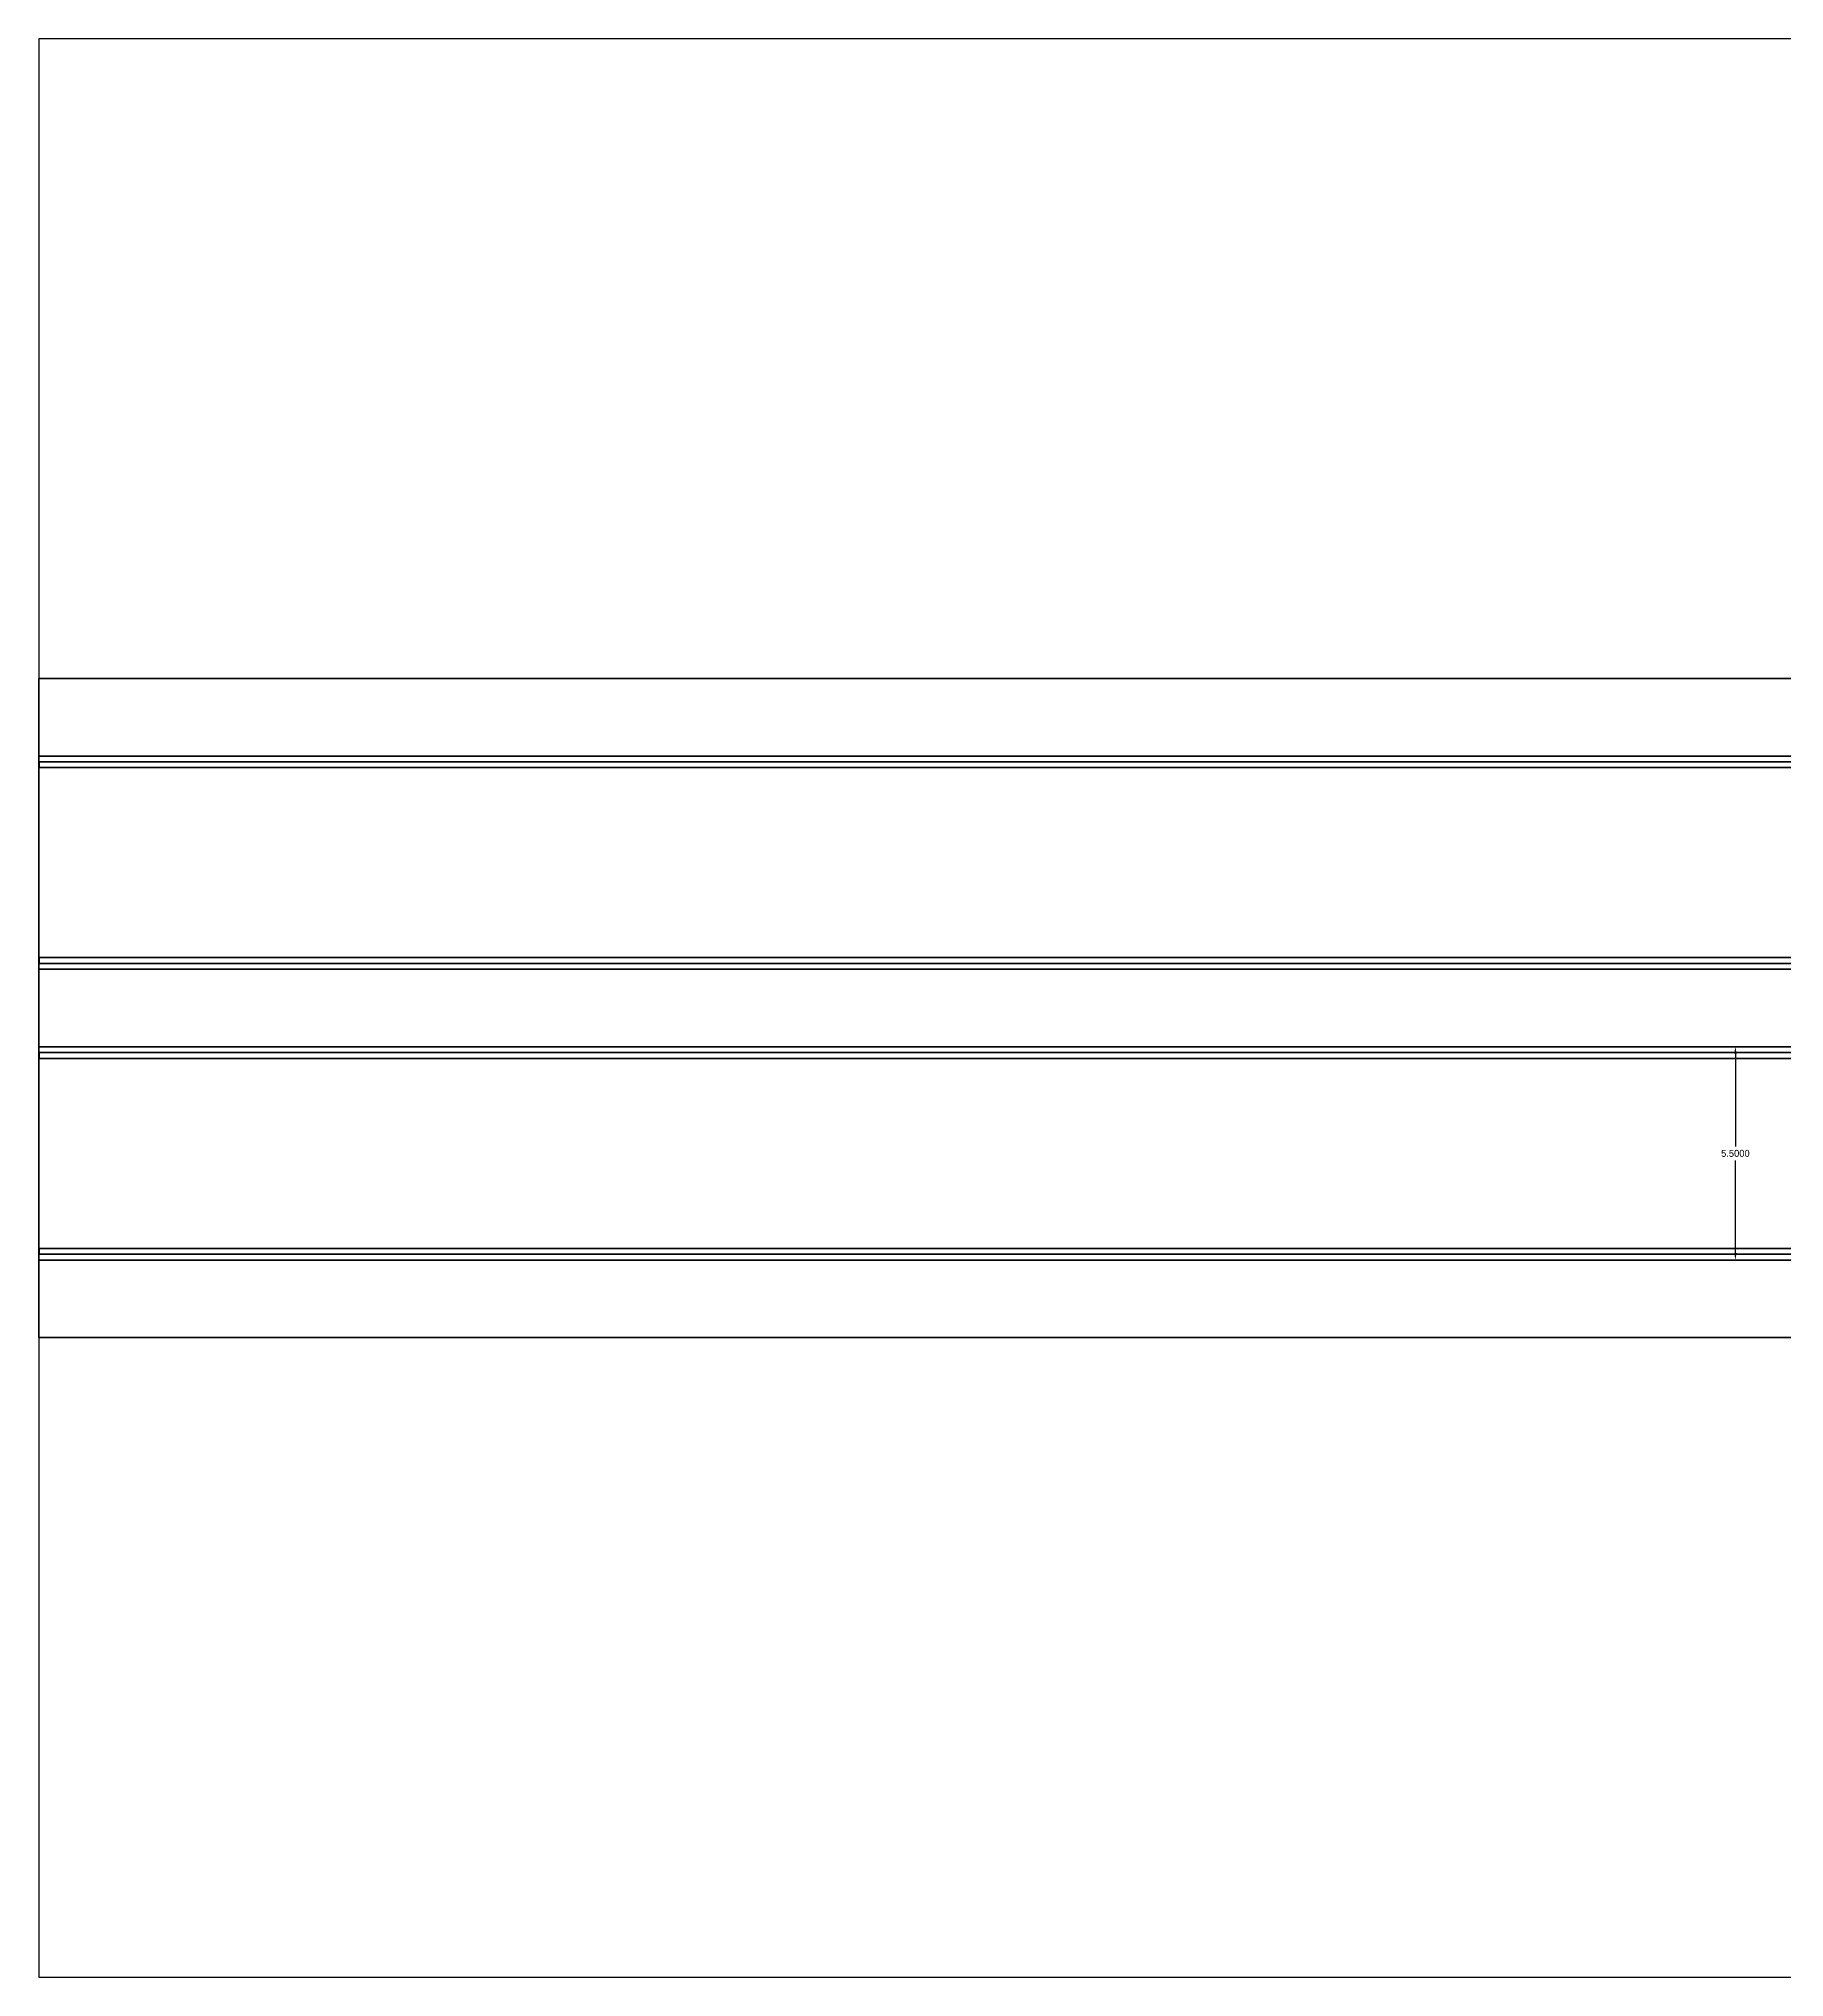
# Model space of a CAD drawing. Extents: x 0 to 100, y 0 to 50.
# Drawn here: x 0 to 45, y 0 to 50 of the extents above; entities that cross this region are included whole.
import ezdxf

# ---------------------------------------------------------------- set-up
doc = ezdxf.new("R2010")
doc.units = 0
doc.header["$MEASUREMENT"] = 0
doc.layers.add('DLXSCENE', color=7, linetype='Continuous')
doc.layers.add('kóty', color=3, linetype='Continuous')
doc.dimstyles.get("Standard").update_dxf_attribs({"dimtxt": 0.18, "dimasz": 0.18, "dimexe": 0.18, "dimexo": 0.0625, "dimgap": 0.09, "dimtad": 0, "dimtih": 1, "dimtoh": 1, "dimdec": 4, "dimzin": 0, "dimdsep": 46, "dimtxsty": 'Standard', "dimcen": 0.09, "dimadec": 0, "dimazin": 0, "dimtfac": 1, "dimtdec": 4, "dimtofl": 0, "dimtmove": 0, "dimatfit": 3, "dimfxl": 1, "dimtolj": 1, "dimtzin": 0, "dimarcsym": 0})

# ---------------------------------------------------------------- blocks, each defined once
blk = doc.blocks.new('*U13')
for p, q in [((100.001, 50), (-0.001, 50)), ((-0.001, 50), (-0.001, 0)), ((0, 31.5), (0, 33.5)), ((0, 33.5), (100, 33.5)), ((100, 33.5), (0, 33.5)), ((0, 33.5), (0, 31.5)), ((0, 26), (0, 31.5)), ((100, 31.5), (0, 31.5)), ((0, 31.5), (0, 26)), ((0, 31.5), (100, 31.5)), ((0.01, 31.2), (0.01, 31.35)), ((0.01, 31.35), (99.99, 31.35)), ((99.99, 31.35), (0.01, 31.35)), ((0.01, 31.35), (0.01, 31.2)), ((99.99, 31.2), (0.01, 31.2)), ((0.01, 31.2), (99.99, 31.2)), ((0, 24), (0, 26)), ((100, 26), (0, 26)), ((0, 26), (0, 24)), ((0, 26), (100, 26)), ((0.01, 26.3), (99.99, 26.3)), ((0.01, 26.15), (0.01, 26.3)), ((99.99, 26.3), (0.01, 26.3)), ((0.01, 26.3), (0.01, 26.15)), ((99.99, 26.15), (0.01, 26.15)), ((0.01, 26.15), (99.99, 26.15)), ((0, 18.5), (0, 24)), ((100, 24), (0, 24)), ((0, 24), (0, 18.5)), ((0, 24), (100, 24)), ((0.01, 23.7), (0.01, 23.85)), ((0.01, 23.85), (99.99, 23.85)), ((99.99, 23.85), (0.01, 23.85)), ((0.01, 23.85), (0.01, 23.7)), ((99.99, 23.7), (0.01, 23.7)), ((0.01, 23.7), (99.99, 23.7)), ((0, 16.5), (0, 18.5)), ((100, 18.5), (0, 18.5)), ((0, 18.5), (0, 16.5)), ((0, 18.5), (100, 18.5)), ((0.01, 18.8), (99.99, 18.8)), ((0.01, 18.65), (0.01, 18.8)), ((99.99, 18.8), (0.01, 18.8)), ((0.01, 18.8), (0.01, 18.65)), ((99.99, 18.65), (0.01, 18.65)), ((0.01, 18.65), (99.99, 18.65)), ((100, 16.5), (0, 16.5)), ((0, 16.5), (100, 16.5)), ((-0.001, 0), (100.001, 0))]:
    blk.add_line(p, q)
blk = doc.blocks.new('*D43')
at = {"layer": 'Defpoints', "color": 0, "linetype": 'ByBlock', "transparency": 16777216}
for p in [(44.201, 24), (43.763, 18.5), (44.201, 18.5)]:
    blk.add_point(p, dxfattribs=at)
at = {"layer": 'kóty', "color": 0, "linetype": 'ByBlock', "lineweight": -2, "transparency": 16777216}
for p, q in [((44.139, 24), (43.583, 24)), ((43.763, 23.82), (43.763, 21.43)), ((43.763, 18.68), (43.763, 21.07)), ((44.139, 18.5), (43.583, 18.5))]:
    blk.add_line(p, q, dxfattribs=at)
at = {"layer": 'kóty', "color": 0, "linetype": 'ByBlock', "transparency": 16777216}
for points in [[(43.733, 23.82), (43.793, 23.82), (43.763, 24)], [(43.733, 18.68), (43.793, 18.68), (43.763, 18.5)]]:
    blk.add_solid(points, dxfattribs=at)
at = {"layer": 'kóty', "color": 0, "linetype": 'ByBlock', "transparency": 16777216, "insert": (43.763, 21.25), "char_height": 0.18, "attachment_point": 5}
blk.add_mtext('\\A1;5.5000', dxfattribs=at)

msp = doc.modelspace()

# ---------------------------------------------------------------- block references
at = {"layer": 'DLXSCENE'}
msp.add_blockref('*U13', (0, 0), dxfattribs=at)

# ---------------------------------------------------------------- dimensions: what is measured, and where the dimension line sits
at = {"layer": 'kóty', "linetype": 'ByBlock'}
dim = msp.add_linear_dim(base=(43.76278, 18.5), p1=(44.20113, 24), p2=(44.20113, 18.5), angle=90, dimstyle='Standard', override={"dimtmove": 2}, dxfattribs=at)
dim.commit()
dim.dimension.update_dxf_attribs({"geometry": '*D43', "text_midpoint": (43.76278, 21.25)})

doc.saveas('drawing.dxf')
